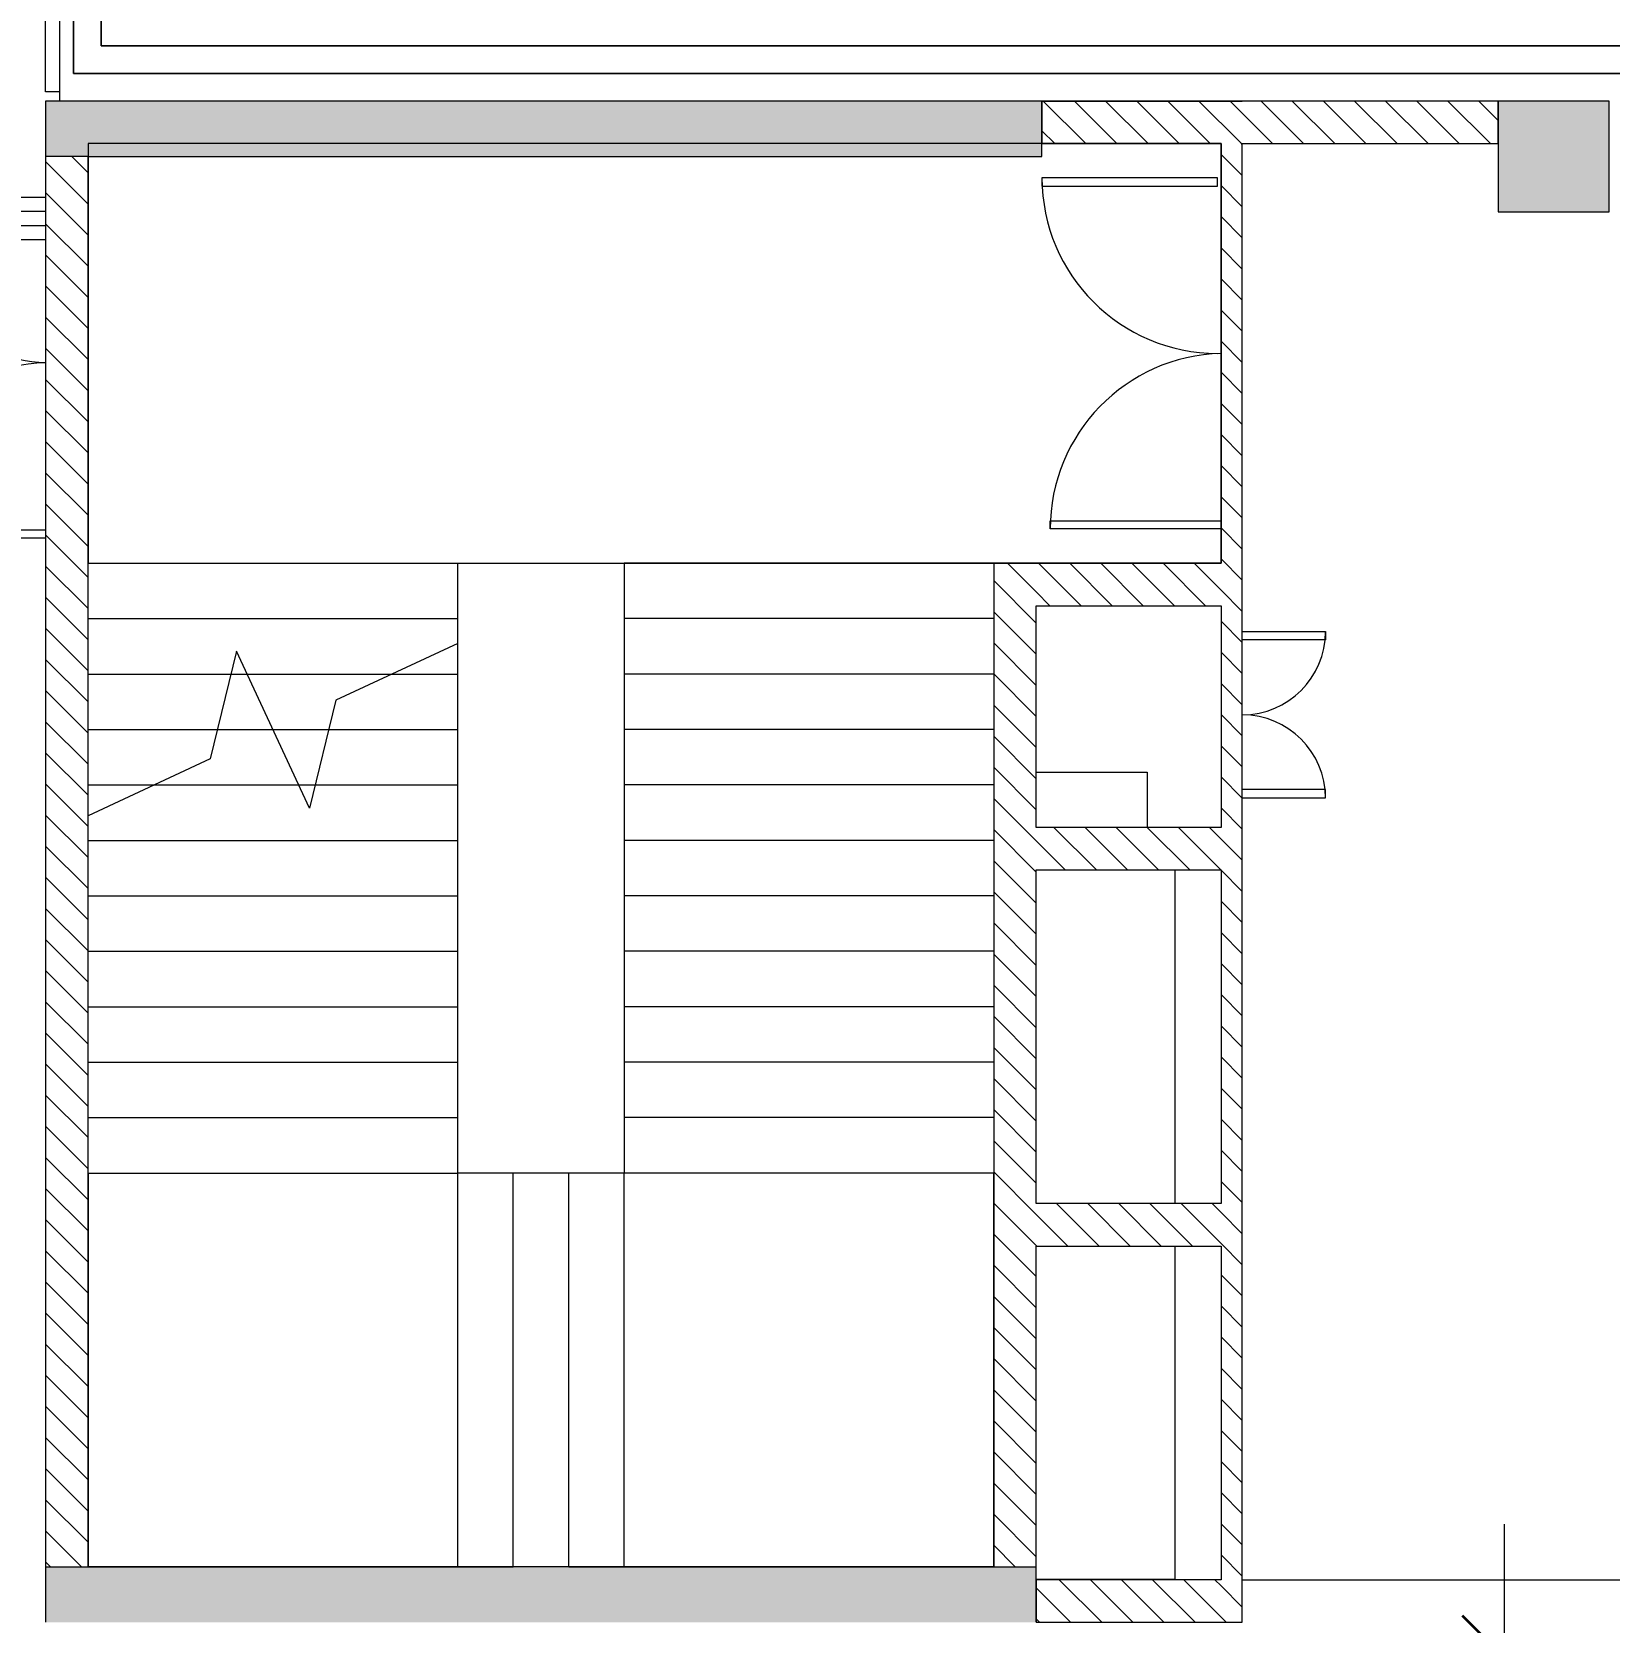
# Model space of a CAD drawing. Header units: millimetres. Extents: x -106145 to 154907, y -84585 to 152038.
# Drawn here: x 25314 to 33849, y -14265 to -5660 of the extents above; entities that cross this region are included whole.
import ezdxf

# ---------------------------------------------------------------- set-up
doc = ezdxf.new("R2010")
doc.units = ezdxf.units.MM
doc.linetypes.add('Overhead', pattern=[3.96875, 2.38125, -1.5875])
for name, color, linetype, lineweight in [('A-ANNO-DIMS', 211, 'Continuous', 9), ('A-ANNO-DIMS-300', 211, 'Continuous', 9), ('A-DOOR', 31, 'Continuous', 5), ('A-FLOR', 192, 'Continuous', 5), ('A-FLOR-HRAL', 11, 'Continuous', 5), ('A-GLAZ-CWMG', 51, 'Continuous', 5), ('A-WALL', 113, 'Continuous', 5), ('A-WALL-PATT', 111, 'Continuous', 5), ('S-COLS', 52, 'Continuous', 5), ('S-STRS', 31, 'Continuous', 5), ('S-STRS-MBND', 31, 'Overhead', 5)]:
    doc.layers.add(name, color=color, linetype=linetype, lineweight=lineweight)
doc.styles.add('RomanS', font='romans__.ttf', dxfattribs={"width": 0.8, "height": 1200})
doc.dimstyles.new('Diagonal_-_4_mm_RomanS', dxfattribs={"dimscale": 304.8, "dimtxt": 1219.023462, "dimasz": 1.476378, "dimexe": 0.984252, "dimexo": 0.0625, "dimgap": 0.19685, "dimtad": 1, "dimdec": 0, "dimzin": 0, "dimdsep": 46, "dimtxsty": 'RomanS', "dimblk1": 'OBLIQUE', "dimblk2": 'OBLIQUE', "dimsah": 1, "dimcen": 0.09, "dimdle": 2.362205, "dimazin": 0, "dimtfac": 1, "dimtdec": 4, "dimtix": 1, "dimtmove": 0, "dimatfit": 3, "dimfxl": 2.362205, "dimfxlon": 1, "dimtvp": 1, "dimtolj": 1, "dimtzin": 0, "dimarcsym": 2})
pattern_1 = [(315, (0, 0), (84.18955, 84.18955), [])]

# ---------------------------------------------------------------- blocks, each defined once
blk = doc.blocks.new('M_Double Door-Large Slit Vision Panel_Type B - 2_0_TYPE B-10578186-Site Plan')
at = {"layer": 'A-DOOR', "color": 121, "lineweight": 9}
for p, q in [((-950, 121.3), (-950, 1046.4)), ((-950, 1046.4), (-905, 1046.4)), ((-905, 1046.4), (-905, 121.3))]:
    blk.add_line(p, q, dxfattribs=at)
at = {"layer": 'A-DOOR', "color": 41}
for centre, start, end in [((-950, 96.4), 1.52031, 90), ((950, 82.9), 107.57335, 177.6647)]:
    blk.add_arc(centre, 950, start, end, dxfattribs=at)
blk = doc.blocks.new('M_Double Door-Large Slit Vision Panel_Type B - 2_0_TYPE B-11944076-Site Plan')
at = {"layer": 'A-DOOR', "color": 121, "lineweight": 9}
for p, q in [((950, 1032.95), (905, 1032.95)), ((905, 1032.95), (905, 82.95)), ((950, 82.95), (950, 1032.95)), ((-950, 63.85), (-950, 988.85)), ((-950, 988.85), (-905, 988.85)), ((-905, 988.85), (-905, 63.85)), ((905, 82.95), (950, 82.95))]:
    blk.add_line(p, q, dxfattribs=at)
at = {"layer": 'A-DOOR', "color": 41}
for centre, start, end in [((950, 82.95), 90, 180), ((-950, 38.85), 1.520513, 90)]:
    blk.add_arc(centre, 950, start, end, dxfattribs=at)
blk = doc.blocks.new('Top Rail Type - Top Rail_Internal_-5745776-Site Plan')
at = {"layer": 'A-FLOR-HRAL', "color": 41}
for p, q in [((25388.7, -10631.4), (9388.7, -10631.4)), ((9388.7, -10707.6), (25388.7, -10707.6))]:
    blk.add_line(p, q, dxfattribs=at)
blk = doc.blocks.new('Top Rail Type - Top Rail_Internal_-V55-Site Plan')
at = {"layer": 'A-FLOR-HRAL', "color": 41}
for p, q in [((9388.7, -10630.8), (25388.7, -10630.8)), ((9388.7, -10708.2), (25388.7, -10708.2))]:
    blk.add_line(p, q, dxfattribs=at)
blk = doc.blocks.new('M_Door-Passage-Double-Flush - SHD 1_0-11714157-Site Plan')
at = {"layer": 'A-DOOR', "color": 121, "lineweight": 9}
for p, q in [((-450, 63.85), (-450, 513.85)), ((-450, 513.85), (-405, 513.85)), ((-405, 513.85), (-405, 63.85)), ((450, 513.85), (405, 513.85)), ((405, 513.85), (405, 63.85)), ((450, 63.85), (450, 513.85))]:
    blk.add_line(p, q, dxfattribs=at)
at = {"layer": 'A-DOOR', "color": 41}
for centre, start, end in [((-450, 63.85), 0, 90), ((450, 63.85), 90, 180)]:
    blk.add_arc(centre, 450, start, end, dxfattribs=at)
blk = doc.blocks.new('Rectangular Mullion - 50 x 75mm-14849589-Site Plan')
at = {"layer": 'A-GLAZ-CWMG', "color": 41}
for p, q in [((25388.7, -5984.9), (25388.7, -5584.9)), ((25463.7, -5584.9), (25463.7, -5984.9)), ((25463.7, -5984.9), (25388.7, -5984.9))]:
    blk.add_line(p, q, dxfattribs=at)
blk = doc.blocks.new('MM-HOSPITAL A _ B BLOCK-2022_11_05_CENTRAL_rvt-1-Site Plan')
at = {"layer": 'A-WALL-PATT'}
for points in [[(25618.7, -6334.9), (30778.7, -6334.9), (30778.7, -6034.9), (25388.7, -6034.9), (25388.7, -6334.9)], [(28162.3, -14264.9), (30748.7, -14264.9), (30748.7, -13964.9), (25388.7, -13964.9), (25388.7, -14264.9), (28158.7, -14264.9)]]:
    blk.add_hatch(color=254, dxfattribs=at).paths.add_polyline_path(points, flags=0)
h = blk.add_hatch(dxfattribs=at)
h.set_pattern_fill('FP_19', color=90, style=0, pattern_type=2)
h.set_pattern_definition(pattern_1)
h.paths.add_polyline_path([(30778.7, -6265), (33248.7, -6265), (33248.7, -6035), (30778.7, -6035)], flags=0)
h = blk.add_hatch(dxfattribs=at)
h.set_pattern_fill('FP_19', color=90, style=0, pattern_type=2)
h.set_pattern_definition(pattern_1)
h.paths.add_polyline_path([(31863.7, -14264.9), (31863.7, -6265), (31748.7, -6265), (31748.7, -14264.9)], flags=0)
h = blk.add_hatch(dxfattribs=at)
h.set_pattern_fill('FP_19', color=90, style=0, pattern_type=2)
h.set_pattern_definition(pattern_1)
h.paths.add_polyline_path([(25618.7, -13964.9), (25618.7, -6334.9), (25388.7, -6334.9), (25388.7, -13964.9)], flags=0)
h = blk.add_hatch(dxfattribs=at)
h.set_pattern_fill('FP_19', color=90, style=0, pattern_type=2)
h.set_pattern_definition(pattern_1)
h.paths.add_polyline_path([(30748.7, -13964.9), (30748.7, -8534.9), (30518.7, -8534.9), (30518.7, -13964.9)], flags=0)
h = blk.add_hatch(dxfattribs=at)
h.set_pattern_fill('FP_19', color=90, style=0, pattern_type=2)
h.set_pattern_definition(pattern_1)
h.paths.add_polyline_path([(30748.7, -8764.9), (31748.7, -8764.9), (31748.7, -8534.9), (30748.7, -8534.9)], flags=0)
h = blk.add_hatch(dxfattribs=at)
h.set_pattern_fill('FP_19', color=90, style=0, pattern_type=2)
h.set_pattern_definition(pattern_1)
h.paths.add_polyline_path([(30748.7, -10194.9), (31748.7, -10194.9), (31748.7, -9964.9), (30748.7, -9964.9)], flags=0)
h = blk.add_hatch(dxfattribs=at)
h.set_pattern_fill('FP_19', color=90, style=0, pattern_type=2)
h.set_pattern_definition(pattern_1)
h.paths.add_polyline_path([(31748.7, -12230), (31748.7, -12000), (30748.7, -12000), (30748.7, -12230)], flags=0)
h = blk.add_hatch(dxfattribs=at)
h.set_pattern_fill('FP_19', color=90, style=0, pattern_type=2)
h.set_pattern_definition(pattern_1)
h.paths.add_polyline_path([(31748.7, -14264.9), (31748.7, -14034.9), (30748.8, -14034.9), (30748.7, -14264.9), (31312.9, -14264.9)], flags=0)
at = {"layer": 'S-COLS'}
blk.add_hatch(color=256, dxfattribs=at).paths.add_polyline_path([(33248.7, -6634.9), (33848.7, -6634.9), (33848.7, -6034.9), (33248.7, -6034.9), (33248.7, -6539.8)], flags=0)
at = {"layer": 'A-FLOR', "color": 41}
for p, q in [((25538.7, 1435), (25538.7, -5885)), ((25538.7, -5885), (25538.7, 1435)), ((25688.7, -5735), (25688.7, 1435)), ((25688.7, 1435), (25688.7, -5735)), ((39958.7, -5735), (25688.7, -5735)), ((25688.7, -5735), (39958.7, -5735)), ((25538.7, -5885), (39808.7, -5885)), ((39808.7, -5885), (25538.7, -5885)), ((25463.7, -5984.9), (25463.7, -6034.9)), ((30778.7, -6034.9), (31863.7, -6034.9)), ((30748.7, -9665), (31348.7, -9665)), ((31348.7, -9665), (31348.7, -9964.9)), ((30748.7, -10195), (31498.7, -10195)), ((31498.7, -10195), (31498.7, -12000)), ((31498.7, -12230), (31498.7, -14034.6)), ((31498.7, -14034.6), (30748.7, -14034.6))]:
    blk.add_line(p, q, dxfattribs=at)
at = {"layer": 'A-WALL', "color": 61, "lineweight": 18}
for p, q in [((30778.7, -6034.9), (25388.7, -6034.9)), ((25388.7, -6034.9), (25388.7, -6334.9)), ((33248.7, -6035), (30778.7, -6035)), ((33248.7, -6265), (33248.7, -6035)), ((30778.7, -6334.9), (30778.7, -6265)), ((30778.7, -6265), (31748.7, -6265)), ((31748.7, -6265), (31748.7, -8534.9)), ((31863.7, -6265), (33248.7, -6265)), ((31863.7, -14264.9), (31863.7, -6265)), ((25388.7, -6334.9), (25388.7, -13964.9)), ((25618.7, -6334.9), (30778.7, -6334.9)), ((25618.7, -13964.9), (25618.7, -6334.9)), ((30748.7, -8534.9), (30518.7, -8534.9)), ((30518.7, -8534.9), (30518.7, -13964.9)), ((31748.7, -8534.9), (30748.7, -8534.9)), ((30748.7, -9964.9), (30748.7, -8764.9)), ((30748.7, -8764.9), (31748.7, -8764.9)), ((31748.7, -8764.9), (31748.7, -9964.9)), ((31748.7, -9964.9), (30748.7, -9964.9)), ((30748.7, -12000), (30748.7, -10194.9)), ((30748.7, -10194.9), (31748.7, -10194.9)), ((31748.7, -10194.9), (31748.7, -12000)), ((31748.7, -12000), (30748.7, -12000)), ((30748.7, -13964.9), (30748.7, -12230)), ((30748.7, -12230), (31748.7, -12230)), ((31748.7, -12230), (31748.7, -14034.9)), ((25388.7, -13964.9), (25388.7, -14264.9)), ((30518.7, -13964.9), (25618.7, -13964.9)), ((30748.7, -14264.9), (30748.7, -13964.9)), ((30748.8, -14034.9), (30748.7, -14264.9)), ((31748.7, -14034.9), (30748.8, -14034.9)), ((30748.7, -14264.9), (31748.7, -14264.9)), ((31748.7, -14264.9), (31863.7, -14264.9))]:
    blk.add_line(p, q, dxfattribs=at)
at = {"layer": 'A-WALL', "color": 41}
for p, q in [((30778.7, -6265), (30778.7, -6034.9)), ((30778.7, -6035), (30778.7, -6265)), ((25618.7, -6334.9), (25388.7, -6334.9)), ((9388.7, -6555), (25388.7, -6555)), ((25388.7, -6785), (9388.7, -6785)), ((25388.7, -13964.9), (25618.7, -13964.9)), ((30518.7, -13964.9), (30748.7, -13964.9)), ((31863.7, -14034.9), (34028.7, -14034.9))]:
    blk.add_line(p, q, dxfattribs=at)
at = {"layer": 'S-COLS', "color": 41}
for p, q in [((33848.7, -6034.9), (33248.7, -6034.9)), ((33248.7, -6034.9), (33248.7, -6634.9)), ((33848.7, -6265), (33848.7, -6034.9)), ((33848.7, -6634.9), (33848.7, -6265)), ((33248.7, -6634.9), (33848.7, -6634.9))]:
    blk.add_line(p, q, dxfattribs=at)
at = {"layer": 'S-STRS', "color": 41}
for p, q in [((25618.7, -8535), (27618.7, -8535)), ((27618.7, -8535), (28518.7, -8535)), ((27618.7, -8835), (27618.7, -8535)), ((30518.7, -8535), (28518.7, -8535)), ((28518.7, -8535), (28518.7, -8835)), ((25618.8, -8835), (27618.7, -8835)), ((27618.7, -8968.7), (27618.7, -8835)), ((28518.7, -8835), (28518.7, -9135)), ((30518.7, -8835), (28518.7, -8835)), ((27618.7, -9135), (27618.7, -8968.7)), ((25618.8, -9135), (26390.3, -9135)), ((26390.3, -9135), (26478.9, -9135)), ((26478.9, -9135), (27262.1, -9135)), ((27262.1, -9135), (27618.7, -9135)), ((27618.7, -9435), (27618.7, -9135)), ((28518.7, -9135), (28518.7, -9435)), ((30518.7, -9135), (28518.7, -9135)), ((25618.8, -9435), (26317.4, -9435)), ((26317.4, -9435), (26618.7, -9435)), ((26618.7, -9435), (26920.1, -9435)), ((26920.1, -9435), (27618.7, -9435)), ((27618.7, -9735), (27618.7, -9435)), ((28518.7, -9435), (28518.7, -9735)), ((30518.7, -9435), (28518.7, -9435)), ((25618.8, -9735), (25975.4, -9735)), ((25975.4, -9735), (26758.6, -9735)), ((26758.6, -9735), (26847.2, -9735)), ((26847.2, -9735), (27618.7, -9735)), ((27618.7, -10035), (27618.7, -9735)), ((28518.7, -9735), (28518.7, -10035)), ((30518.7, -9735), (28518.7, -9735)), ((25618.7, -10035), (27618.7, -10035)), ((27618.7, -10335), (27618.7, -10035)), ((28518.7, -10035), (28518.7, -10335)), ((30518.7, -10035), (28518.7, -10035)), ((25618.7, -10335), (27618.7, -10335)), ((27618.7, -10635), (27618.7, -10335)), ((28518.7, -10335), (28518.7, -10635)), ((30518.7, -10335), (28518.7, -10335)), ((25618.7, -10635), (27618.7, -10635)), ((27618.7, -10935), (27618.7, -10635)), ((28518.7, -10635), (28518.7, -10935)), ((30518.7, -10635), (28518.7, -10635)), ((25618.7, -10935), (27618.7, -10935)), ((27618.7, -11235), (27618.7, -10935)), ((28518.7, -10935), (28518.7, -11235)), ((30518.7, -10935), (28518.7, -10935)), ((25618.7, -11235), (27618.7, -11235)), ((27618.7, -11535), (27618.7, -11235)), ((28518.7, -11235), (28518.7, -11535)), ((30518.7, -11235), (28518.7, -11235)), ((25618.7, -11535), (27618.7, -11535)), ((27618.7, -11835), (27618.7, -11535)), ((28518.7, -11535), (28518.7, -11835)), ((30518.7, -11535), (28518.7, -11535)), ((25618.7, -11835), (27618.7, -11835)), ((27618.7, -13964.9), (27618.7, -11835)), ((27918.7, -11835), (27618.7, -11835)), ((28218.7, -11835), (27918.7, -11835)), ((27918.7, -13964.9), (27918.7, -11835)), ((28518.7, -11835), (28218.7, -11835)), ((28218.7, -13964.9), (28218.7, -11835)), ((28518.7, -13964.9), (28518.7, -11835)), ((30518.7, -11835), (28518.7, -11835))]:
    blk.add_line(p, q, dxfattribs=at)
at = {"layer": 'S-STRS', "color": 41, "linetype": 'Overhead'}
for p, q in [((25618.7, -8535), (27618.7, -8535)), ((30518.7, -8535), (28518.7, -8535)), ((25618.8, -8835), (27618.7, -8835)), ((30518.7, -8835), (28518.7, -8835)), ((25618.8, -9135), (26390.3, -9135)), ((26390.3, -9135), (26478.9, -9135)), ((26478.9, -9135), (27262.1, -9135)), ((27262.1, -9135), (27618.7, -9135)), ((30518.7, -9135), (28518.7, -9135)), ((25618.8, -9435), (26317.4, -9435)), ((26317.4, -9435), (26618.7, -9435)), ((26618.7, -9435), (26920.1, -9435)), ((26920.1, -9435), (27618.7, -9435)), ((30518.7, -9435), (28518.7, -9435)), ((25618.8, -9735), (25975.4, -9735)), ((25975.4, -9735), (26758.6, -9735)), ((26758.6, -9735), (26847.2, -9735)), ((26847.2, -9735), (27618.7, -9735)), ((30518.7, -9735), (28518.7, -9735)), ((25618.7, -10035), (27618.7, -10035)), ((30518.7, -10035), (28518.7, -10035)), ((25618.7, -10335), (27618.7, -10335)), ((30518.7, -10335), (28518.7, -10335)), ((25618.7, -10635), (27618.7, -10635)), ((30518.7, -10635), (28518.7, -10635)), ((25618.7, -10935), (27618.7, -10935)), ((30518.7, -10935), (28518.7, -10935)), ((25618.7, -11235), (27618.7, -11235)), ((30518.7, -11235), (28518.7, -11235)), ((25618.7, -11535), (27618.7, -11535)), ((30518.7, -11535), (28518.7, -11535)), ((25618.7, -11835), (27618.7, -11835)), ((27618.7, -13964.9), (27618.7, -11835)), ((27918.7, -13964.9), (27918.7, -11835)), ((28218.7, -13964.9), (28218.7, -11835)), ((28518.7, -13964.9), (28518.7, -11835)), ((30518.7, -11835), (28518.7, -11835))]:
    blk.add_line(p, q, dxfattribs=at)
at = {"layer": 'S-STRS-MBND', "color": 41}
for p, q in [((25618.7, -6264.9), (25618.7, -8535)), ((31748.7, -6264.9), (25618.7, -6264.9)), ((25618.7, -6264.9), (25618.7, -8535)), ((31748.7, -6264.9), (25618.7, -6264.9)), ((25618.7, -6265), (25618.7, -8535)), ((31748.7, -6265), (25618.7, -6265)), ((25618.7, -6265), (25618.7, -8535)), ((31748.7, -6265), (25618.7, -6265)), ((25618.7, -6265), (25618.7, -8535)), ((31748.7, -6265), (25618.7, -6265)), ((25618.7, -6265), (25618.7, -8535)), ((31748.7, -6265), (25618.7, -6265)), ((31748.7, -8535), (31748.7, -6264.9)), ((31748.7, -8535), (31748.7, -6264.9)), ((31748.7, -8535), (31748.7, -6265)), ((31748.7, -8535), (31748.7, -6265)), ((31748.7, -8535), (31748.7, -6265)), ((31748.7, -8535), (31748.7, -6265)), ((25618.7, -8535), (27618.7, -8535)), ((25618.7, -8535), (27618.7, -8535)), ((25618.7, -8535), (27618.7, -8535)), ((25618.7, -8535), (27618.7, -8535)), ((25618.7, -8535), (27618.7, -8535)), ((25618.7, -8535), (27618.7, -8535)), ((25618.7, -11835), (25618.7, -8535)), ((25618.7, -11835), (25618.7, -8535)), ((25618.7, -11835), (25618.7, -8535)), ((25618.7, -11835), (25618.7, -8535)), ((25618.7, -11835), (25618.7, -8535)), ((25618.7, -9335), (25618.7, -8535)), ((25618.7, -8535), (27618.7, -8535)), ((25618.7, -8535), (27618.7, -8535)), ((25618.7, -8535), (27618.7, -8535)), ((25618.7, -8535), (27618.7, -8535)), ((25618.7, -8535), (27618.7, -8535)), ((25618.7, -8535), (27618.7, -8535)), ((27618.7, -8535), (31748.7, -8535)), ((27618.7, -8535), (28518.7, -8535)), ((27618.7, -8535), (28518.7, -8535)), ((27618.7, -8535), (28518.7, -8535)), ((27618.7, -8535), (28518.7, -8535)), ((27618.7, -8535), (28518.7, -8535)), ((27618.7, -11835), (27618.7, -8535)), ((27618.7, -11835), (27618.7, -8535)), ((27618.7, -11835), (27618.7, -8535)), ((27618.7, -11835), (27618.7, -8535)), ((27618.7, -11835), (27618.7, -8535)), ((27618.7, -8968.7), (27618.7, -8535)), ((30518.7, -8535), (28518.7, -8535)), ((30518.7, -8535), (28518.7, -8535)), ((30518.7, -8535), (28518.7, -8535)), ((30518.7, -8535), (28518.7, -8535)), ((30518.7, -8535), (28518.7, -8535)), ((28518.7, -8535), (28518.7, -11835)), ((28518.7, -8535), (28518.7, -11835)), ((28518.7, -8535), (28518.7, -11835)), ((28518.7, -8535), (28518.7, -11835)), ((28518.7, -8535), (28518.7, -11835)), ((30518.7, -8535), (28518.7, -8535)), ((30518.7, -8535), (28518.7, -8535)), ((30518.7, -8535), (28518.7, -8535)), ((30518.7, -8535), (28518.7, -8535)), ((30518.7, -8535), (28518.7, -8535)), ((30518.7, -8535), (31748.7, -8535)), ((30518.7, -8535), (31748.7, -8535)), ((30518.7, -8535), (31748.7, -8535)), ((30518.7, -8535), (31748.7, -8535)), ((30518.7, -8535), (31748.7, -8535)), ((30518.7, -8535), (30518.7, -11835)), ((30518.7, -8535), (30518.7, -11835)), ((30518.7, -8535), (30518.7, -11835)), ((30518.7, -8535), (30518.7, -11835)), ((30518.7, -8535), (30518.7, -11835)), ((25618.7, -8835), (27618.7, -8835)), ((25618.7, -8835), (27618.7, -8835)), ((25618.7, -8835), (27618.7, -8835)), ((25618.7, -8835), (27618.7, -8835)), ((25618.7, -8835), (27618.7, -8835)), ((25618.7, -8835), (27618.7, -8835)), ((25618.7, -8835), (27618.7, -8835)), ((25618.7, -8835), (27618.7, -8835)), ((25618.7, -8835), (27618.7, -8835)), ((25618.7, -8835), (27618.7, -8835)), ((25618.7, -8835), (27618.7, -8835)), ((25618.7, -8835), (27618.7, -8835)), ((30518.7, -8835), (28518.7, -8835)), ((30518.7, -8835), (28518.7, -8835)), ((30518.7, -8835), (28518.7, -8835)), ((30518.7, -8835), (28518.7, -8835)), ((30518.7, -8835), (28518.7, -8835)), ((30518.7, -8835), (28518.7, -8835)), ((30518.7, -8835), (28518.7, -8835)), ((30518.7, -8835), (28518.7, -8835)), ((30518.7, -8835), (28518.7, -8835)), ((30518.7, -8835), (28518.7, -8835)), ((25618.7, -9135), (27618.7, -9135)), ((25618.7, -9135), (27618.7, -9135)), ((25618.7, -9135), (27618.7, -9135)), ((25618.7, -9135), (27618.7, -9135)), ((25618.7, -9135), (27618.7, -9135)), ((25618.7, -9135), (26390.3, -9135)), ((25618.7, -9135), (27618.7, -9135)), ((25618.7, -9135), (27618.7, -9135)), ((25618.7, -9135), (27618.7, -9135)), ((25618.7, -9135), (27618.7, -9135)), ((25618.7, -9135), (27618.7, -9135)), ((25618.7, -9135), (26390.3, -9135)), ((26478.9, -9135), (27262.1, -9135)), ((26478.9, -9135), (27262.1, -9135)), ((30518.7, -9135), (28518.7, -9135)), ((30518.7, -9135), (28518.7, -9135)), ((30518.7, -9135), (28518.7, -9135)), ((30518.7, -9135), (28518.7, -9135)), ((30518.7, -9135), (28518.7, -9135)), ((30518.7, -9135), (28518.7, -9135)), ((30518.7, -9135), (28518.7, -9135)), ((30518.7, -9135), (28518.7, -9135)), ((30518.7, -9135), (28518.7, -9135)), ((30518.7, -9135), (28518.7, -9135)), ((25618.7, -9435), (27618.7, -9435)), ((25618.7, -9435), (27618.7, -9435)), ((25618.7, -9435), (27618.7, -9435)), ((25618.7, -9435), (27618.7, -9435)), ((25618.7, -9435), (27618.7, -9435)), ((25618.7, -9435), (26317.4, -9435)), ((25618.7, -9435), (27618.7, -9435)), ((25618.7, -9435), (27618.7, -9435)), ((25618.7, -9435), (27618.7, -9435)), ((25618.7, -9435), (27618.7, -9435)), ((25618.7, -9435), (27618.7, -9435)), ((25618.7, -9435), (26317.4, -9435)), ((26618.7, -9435), (26920.1, -9435)), ((26618.7, -9435), (26920.1, -9435)), ((30518.7, -9435), (28518.7, -9435)), ((30518.7, -9435), (28518.7, -9435)), ((30518.7, -9435), (28518.7, -9435)), ((30518.7, -9435), (28518.7, -9435)), ((30518.7, -9435), (28518.7, -9435)), ((30518.7, -9435), (28518.7, -9435)), ((30518.7, -9435), (28518.7, -9435)), ((30518.7, -9435), (28518.7, -9435)), ((30518.7, -9435), (28518.7, -9435)), ((30518.7, -9435), (28518.7, -9435)), ((25618.7, -9735), (27618.7, -9735)), ((25618.7, -9735), (27618.7, -9735)), ((25618.7, -9735), (27618.7, -9735)), ((25618.7, -9735), (27618.7, -9735)), ((25618.7, -9735), (27618.7, -9735)), ((25618.7, -9735), (25975.4, -9735)), ((25618.7, -9735), (27618.7, -9735)), ((25618.7, -9735), (27618.7, -9735)), ((25618.7, -9735), (27618.7, -9735)), ((25618.7, -9735), (27618.7, -9735)), ((25618.7, -9735), (27618.7, -9735)), ((25618.7, -9735), (25975.4, -9735)), ((26758.6, -9735), (26847.2, -9735)), ((26758.6, -9735), (26847.2, -9735)), ((30518.7, -9735), (28518.7, -9735)), ((30518.7, -9735), (28518.7, -9735)), ((30518.7, -9735), (28518.7, -9735)), ((30518.7, -9735), (28518.7, -9735)), ((30518.7, -9735), (28518.7, -9735)), ((30518.7, -9735), (28518.7, -9735)), ((30518.7, -9735), (28518.7, -9735)), ((30518.7, -9735), (28518.7, -9735)), ((30518.7, -9735), (28518.7, -9735)), ((30518.7, -9735), (28518.7, -9735)), ((25618.7, -10035), (27618.7, -10035)), ((25618.7, -10035), (27618.7, -10035)), ((25618.7, -10035), (27618.7, -10035)), ((25618.7, -10035), (27618.7, -10035)), ((25618.7, -10035), (27618.7, -10035)), ((25618.7, -10035), (27618.7, -10035)), ((25618.7, -10035), (27618.7, -10035)), ((25618.7, -10035), (27618.7, -10035)), ((25618.7, -10035), (27618.7, -10035)), ((25618.7, -10035), (27618.7, -10035)), ((30518.7, -10035), (28518.7, -10035)), ((30518.7, -10035), (28518.7, -10035)), ((30518.7, -10035), (28518.7, -10035)), ((30518.7, -10035), (28518.7, -10035)), ((30518.7, -10035), (28518.7, -10035)), ((30518.7, -10035), (28518.7, -10035)), ((30518.7, -10035), (28518.7, -10035)), ((30518.7, -10035), (28518.7, -10035)), ((30518.7, -10035), (28518.7, -10035)), ((30518.7, -10035), (28518.7, -10035)), ((25618.7, -10335), (27618.7, -10335)), ((25618.7, -10335), (27618.7, -10335)), ((25618.7, -10335), (27618.7, -10335)), ((25618.7, -10335), (27618.7, -10335)), ((25618.7, -10335), (27618.7, -10335)), ((25618.7, -10335), (27618.7, -10335)), ((25618.7, -10335), (27618.7, -10335)), ((25618.7, -10335), (27618.7, -10335)), ((25618.7, -10335), (27618.7, -10335)), ((25618.7, -10335), (27618.7, -10335)), ((30518.7, -10335), (28518.7, -10335)), ((30518.7, -10335), (28518.7, -10335)), ((30518.7, -10335), (28518.7, -10335)), ((30518.7, -10335), (28518.7, -10335)), ((30518.7, -10335), (28518.7, -10335)), ((30518.7, -10335), (28518.7, -10335)), ((30518.7, -10335), (28518.7, -10335)), ((30518.7, -10335), (28518.7, -10335)), ((30518.7, -10335), (28518.7, -10335)), ((30518.7, -10335), (28518.7, -10335)), ((25618.7, -10635), (27618.7, -10635)), ((25618.7, -10635), (27618.7, -10635)), ((25618.7, -10635), (27618.7, -10635)), ((25618.7, -10635), (27618.7, -10635)), ((25618.7, -10635), (27618.7, -10635)), ((25618.7, -10635), (27618.7, -10635)), ((25618.7, -10635), (27618.7, -10635)), ((25618.7, -10635), (27618.7, -10635)), ((25618.7, -10635), (27618.7, -10635)), ((25618.7, -10635), (27618.7, -10635)), ((30518.7, -10635), (28518.7, -10635)), ((30518.7, -10635), (28518.7, -10635)), ((30518.7, -10635), (28518.7, -10635)), ((30518.7, -10635), (28518.7, -10635)), ((30518.7, -10635), (28518.7, -10635)), ((30518.7, -10635), (28518.7, -10635)), ((30518.7, -10635), (28518.7, -10635)), ((30518.7, -10635), (28518.7, -10635)), ((30518.7, -10635), (28518.7, -10635)), ((30518.7, -10635), (28518.7, -10635)), ((25618.7, -10935), (27618.7, -10935)), ((25618.7, -10935), (27618.7, -10935)), ((25618.7, -10935), (27618.7, -10935)), ((25618.7, -10935), (27618.7, -10935)), ((25618.7, -10935), (27618.7, -10935)), ((25618.7, -10935), (27618.7, -10935)), ((25618.7, -10935), (27618.7, -10935)), ((25618.7, -10935), (27618.7, -10935)), ((25618.7, -10935), (27618.7, -10935)), ((25618.7, -10935), (27618.7, -10935)), ((30518.7, -10935), (28518.7, -10935)), ((30518.7, -10935), (28518.7, -10935)), ((30518.7, -10935), (28518.7, -10935)), ((30518.7, -10935), (28518.7, -10935)), ((30518.7, -10935), (28518.7, -10935)), ((30518.7, -10935), (28518.7, -10935)), ((30518.7, -10935), (28518.7, -10935)), ((30518.7, -10935), (28518.7, -10935)), ((30518.7, -10935), (28518.7, -10935)), ((30518.7, -10935), (28518.7, -10935)), ((25618.7, -11235), (27618.7, -11235)), ((25618.7, -11235), (27618.7, -11235)), ((25618.7, -11235), (27618.7, -11235)), ((25618.7, -11235), (27618.7, -11235)), ((25618.7, -11235), (27618.7, -11235)), ((25618.7, -11235), (27618.7, -11235)), ((25618.7, -11235), (27618.7, -11235)), ((25618.7, -11235), (27618.7, -11235)), ((25618.7, -11235), (27618.7, -11235)), ((25618.7, -11235), (27618.7, -11235)), ((30518.7, -11235), (28518.7, -11235)), ((30518.7, -11235), (28518.7, -11235)), ((30518.7, -11235), (28518.7, -11235)), ((30518.7, -11235), (28518.7, -11235)), ((30518.7, -11235), (28518.7, -11235)), ((30518.7, -11235), (28518.7, -11235)), ((30518.7, -11235), (28518.7, -11235)), ((30518.7, -11235), (28518.7, -11235)), ((30518.7, -11235), (28518.7, -11235)), ((30518.7, -11235), (28518.7, -11235)), ((25618.7, -11535), (27618.7, -11535)), ((25618.7, -11535), (27618.7, -11535)), ((25618.7, -11535), (27618.7, -11535)), ((25618.7, -11535), (27618.7, -11535)), ((25618.7, -11535), (27618.7, -11535)), ((25618.7, -11535), (27618.7, -11535)), ((25618.7, -11535), (27618.7, -11535)), ((25618.7, -11535), (27618.7, -11535)), ((25618.7, -11535), (27618.7, -11535)), ((25618.7, -11535), (27618.7, -11535)), ((30518.7, -11535), (28518.7, -11535)), ((30518.7, -11535), (28518.7, -11535)), ((30518.7, -11535), (28518.7, -11535)), ((30518.7, -11535), (28518.7, -11535)), ((30518.7, -11535), (28518.7, -11535)), ((30518.7, -11535), (28518.7, -11535)), ((30518.7, -11535), (28518.7, -11535)), ((30518.7, -11535), (28518.7, -11535)), ((30518.7, -11535), (28518.7, -11535)), ((30518.7, -11535), (28518.7, -11535)), ((25618.7, -11835), (25618.7, -13964.9)), ((25618.7, -11835), (25618.7, -13964.9)), ((25618.7, -11835), (25618.7, -13964.9)), ((25618.7, -11835), (25618.7, -13964.9)), ((25618.7, -11835), (25618.7, -13964.9)), ((25618.7, -11835), (27618.7, -11835)), ((25618.7, -11835), (27618.7, -11835)), ((25618.7, -11835), (27618.7, -11835)), ((25618.7, -11835), (27618.7, -11835)), ((25618.7, -11835), (27618.7, -11835)), ((25618.7, -11835), (27618.7, -11835)), ((25618.7, -11835), (27618.7, -11835)), ((25618.7, -11835), (27618.7, -11835)), ((25618.7, -11835), (27618.7, -11835)), ((25618.7, -11835), (27618.7, -11835)), ((27918.7, -11835), (27618.7, -11835)), ((27918.7, -11835), (27618.7, -11835)), ((27918.7, -11835), (27618.7, -11835)), ((27918.7, -11835), (27618.7, -11835)), ((27618.7, -13964.9), (27618.7, -11835)), ((28518.7, -11835), (27618.7, -11835)), ((27618.7, -13964.9), (27618.7, -11835)), ((27918.7, -13964.9), (27918.7, -11835)), ((27918.7, -13964.9), (27918.7, -11835)), ((27918.7, -13964.9), (27918.7, -11835)), ((27918.7, -13964.9), (27918.7, -11835)), ((28218.7, -11835), (27918.7, -11835)), ((28218.7, -11835), (27918.7, -11835)), ((28218.7, -11835), (27918.7, -11835)), ((28218.7, -11835), (27918.7, -11835)), ((27918.7, -13964.9), (27918.7, -11835)), ((27918.7, -13964.9), (27918.7, -11835)), ((27918.7, -13964.9), (27918.7, -11835)), ((27918.7, -13964.9), (27918.7, -11835)), ((27918.7, -13964.9), (27918.7, -11835)), ((27918.7, -13964.9), (27918.7, -11835)), ((28518.7, -11835), (28218.7, -11835)), ((28518.7, -11835), (28218.7, -11835)), ((28518.7, -11835), (28218.7, -11835)), ((28518.7, -11835), (28218.7, -11835)), ((28218.7, -13964.9), (28218.7, -11835)), ((28218.7, -13964.9), (28218.7, -11835)), ((28218.7, -13964.9), (28218.7, -11835)), ((28218.7, -13964.9), (28218.7, -11835)), ((28218.7, -13964.9), (28218.7, -11835)), ((28218.7, -13964.9), (28218.7, -11835)), ((28218.7, -13964.9), (28218.7, -11835)), ((28218.7, -13964.9), (28218.7, -11835)), ((28218.7, -13964.9), (28218.7, -11835)), ((28218.7, -13964.9), (28218.7, -11835)), ((30518.7, -11835), (28518.7, -11835)), ((30518.7, -11835), (28518.7, -11835)), ((30518.7, -11835), (28518.7, -11835)), ((28518.7, -13964.9), (28518.7, -11835)), ((30518.7, -11835), (28518.7, -11835)), ((30518.7, -11835), (28518.7, -11835)), ((30518.7, -11835), (28518.7, -11835)), ((30518.7, -11835), (28518.7, -11835)), ((30518.7, -11835), (28518.7, -11835)), ((28518.7, -13964.9), (28518.7, -11835)), ((30518.7, -11835), (28518.7, -11835)), ((30518.7, -11835), (28518.7, -11835)), ((30518.7, -13964.9), (30518.7, -11835)), ((30518.7, -13964.9), (30518.7, -11835)), ((30518.7, -13964.9), (30518.7, -11835)), ((30518.7, -13964.9), (30518.7, -11835)), ((30518.7, -13964.9), (30518.7, -11835)), ((25618.7, -13964.9), (27918.7, -13964.9)), ((25618.7, -13964.9), (27918.7, -13964.9)), ((25618.7, -13964.9), (27918.7, -13964.9)), ((25618.7, -13964.9), (27618.7, -13964.9)), ((25618.7, -13964.9), (27918.7, -13964.9)), ((28518.7, -13964.9), (27618.7, -13964.9)), ((28218.7, -13964.9), (27918.7, -13964.9)), ((28218.7, -13964.9), (27918.7, -13964.9)), ((28218.7, -13964.9), (27918.7, -13964.9)), ((28218.7, -13964.9), (27918.7, -13964.9)), ((28218.7, -13964.9), (30518.7, -13964.9)), ((28218.7, -13964.9), (30518.7, -13964.9)), ((28218.7, -13964.9), (30518.7, -13964.9)), ((28218.7, -13964.9), (30518.7, -13964.9)), ((28518.7, -13964.9), (30518.7, -13964.9))]:
    blk.add_line(p, q, dxfattribs=at)
at = {"layer": 'S-STRS-MBND', "color": 41, "linetype": 'Continuous'}
for p, q in [((26420.6, -9010.2), (26278.9, -9593.5)), ((26816.9, -9859.8), (26420.6, -9010.2)), ((27618.7, -8968.7), (26958.6, -9276.5)), ((26958.6, -9276.5), (26816.9, -9859.8)), ((26278.9, -9593.5), (25618.7, -9901.3))]:
    blk.add_line(p, q, dxfattribs=at)
at = {"color": 253, "lineweight": 5}
for name, p in [('Rectangular Mullion - 50 x 75mm-14849589-Site Plan', (0, 0)), ('Top Rail Type - Top Rail_Internal_-V55-Site Plan', (0, 3999.9)), ('Top Rail Type - Top Rail_Internal_-5745776-Site Plan', (0, 3999.9))]:
    blk.add_blockref(name, p, dxfattribs=at)
for name, p, rotation in [('M_Double Door-Large Slit Vision Panel_Type B - 2_0_TYPE B-11944076-Site Plan', (31812.6, -7400), 89.99999999999991), ('M_Double Door-Large Slit Vision Panel_Type B - 2_0_TYPE B-10578186-Site Plan', (25510.1, -7449.9), 90.0000048256585), ('M_Door-Passage-Double-Flush - SHD 1_0-11714157-Site Plan', (31799.9, -9355.4), 269.9999999999999)]:
    blk.add_blockref(name, p, dxfattribs=dict(at, rotation=rotation))
blk = doc.blocks.new('DIMBLOCK90-Site Plan')
at = {"layer": 'A-ANNO-DIMS-300', "transparency": 16777216}
for p, q in [((33279.6, -13735), (33279.6, -19344.4)), ((33999.6, -14455), (32979.6, -14455)), ((33279.6, -14455), (33999.6, -14455)), ((33999.6, -18624.4), (32979.6, -18624.4)), ((33279.6, -18624.4), (33999.6, -18624.4))]:
    blk.add_line(p, q, dxfattribs=at)
at = {"layer": 'A-ANNO-DIMS-300', "lineweight": 35, "transparency": 16777216}
for p, q in [((33279.6, -14455), (33054.6, -14230)), ((33279.6, -14455), (33504.6, -14680)), ((33279.6, -18624.4), (33054.6, -18399.4)), ((33279.6, -18624.4), (33504.6, -18849.4))]:
    blk.add_line(p, q, dxfattribs=at)
at = {"layer": 'A-ANNO-DIMS-300', "color": 0, "transparency": 16777216, "insert": (31606.7, -18348.6), "char_height": 1200, "width": 4341.296, "attachment_point": 1, "rotation": 90, "line_spacing_factor": 0.983083, "style": 'RomanS'}
blk.add_mtext('4169', dxfattribs=at)
blk = doc.blocks.new('_Oblique')
at = {"color": 0, "linetype": 'ByBlock', "lineweight": -2}
blk.add_line((-0.5, -0.5), (0.5, 0.5), dxfattribs=at)

msp = doc.modelspace()

# ---------------------------------------------------------------- block references
at = {"lineweight": 5}
msp.add_blockref('MM-HOSPITAL A _ B BLOCK-2022_11_05_CENTRAL_rvt-1-Site Plan', (0, 0), dxfattribs=at)

# ---------------------------------------------------------------- next in the draw order: dimensions: what is measured, and where the dimension line sits
at = {"layer": 'A-ANNO-DIMS'}
dim = msp.add_linear_dim(base=(33279.57, -18624.43), p1=(33999.57, -14454.99), p2=(33999.57, -18624.43), angle=90, dimstyle='Diagonal_-_4_mm_RomanS', override={"dimpost": '<>', "dimfxl": 4169.43401}, dxfattribs=at)
dim.commit()
dim.dimension.update_dxf_attribs({"geometry": 'DIMBLOCK90-Site Plan', "text_midpoint": (32614.05, -16539.71)})

doc.saveas('drawing.dxf')
